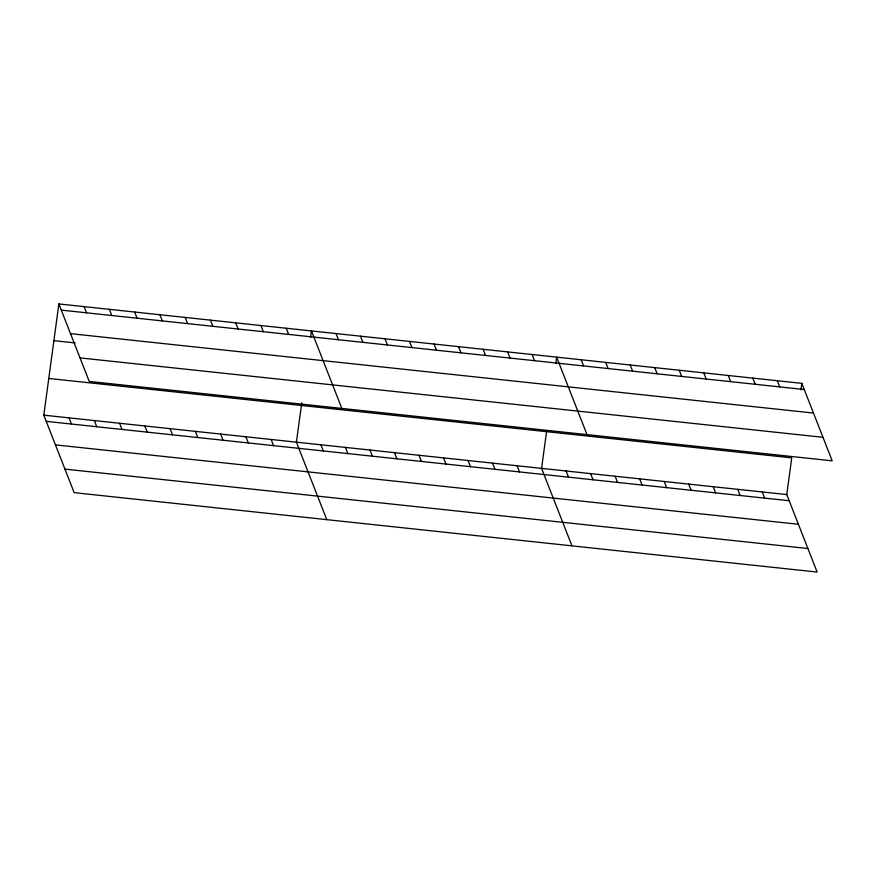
<?xml version="1.0" encoding="UTF-8"?>
<svg xmlns="http://www.w3.org/2000/svg" width="876" height="876" viewBox="0 0 876 876"><rect width="100%" height="100%" fill="white"/><g stroke="black" fill="none" stroke-linecap="round" stroke-linejoin="round"><path stroke-width="1.31" d="M48.771 378.465L791.74 457.874L786.768 494.579L817.133 572.061L74.164 492.651L43.8 415.169L58.867 303.939L801.836 383.349L832.2 460.831L89.232 381.421L58.867 303.939M301.749 402.763L296.406 442.172L326.77 519.643M310.586 337.501L311.473 330.942L341.837 408.424M546.558 431.671L541.587 468.375L571.951 545.857M555.767 363.704L556.654 357.145L587.019 434.627M800.949 389.908L801.836 383.349M61.287 310.115L804.256 389.524M70.507 333.647L813.476 413.056M53.896 340.644L75.172 342.921M80.012 357.89L822.98 437.299M43.8 415.169L786.768 494.579M46.22 421.345L789.188 500.743M55.44 444.877L798.408 524.275M64.944 469.12L807.913 548.529M777.319 380.731L779.739 386.896M752.802 378.114L755.221 384.279M728.284 375.486L730.704 381.662M762.251 491.962L764.671 498.126M703.767 372.869L706.187 379.034M737.734 489.334L740.154 495.509M679.25 370.252L681.659 376.417M713.217 486.717L715.637 492.881M654.733 367.624L657.142 373.8M688.7 484.1L691.12 490.264M630.205 365.007L632.625 371.172M664.183 481.482L666.592 487.647M605.688 362.39L608.108 368.555M639.666 478.854L642.075 485.03M581.171 359.762L583.591 365.938M615.138 476.237L617.558 482.402M590.621 473.62L593.041 479.785M532.137 354.528L534.557 360.693M566.104 470.992L568.524 477.168M507.62 351.9L510.04 358.076M483.103 349.283L485.523 355.448M517.07 465.758L519.49 471.923M458.586 346.666L461.006 352.831M492.553 463.13L494.973 469.306M434.069 344.038L436.489 350.214M468.036 460.513L470.456 466.678M409.552 341.421L411.961 347.586M443.519 457.896L445.939 464.061M385.035 338.804L387.444 344.969M419.002 455.268L421.422 461.444M360.518 336.187L362.927 342.352M394.485 452.651L396.894 458.816M335.99 333.559L338.41 339.735M369.968 450.034L372.377 456.199M345.451 447.406L347.86 453.582M286.211 328.237L288.631 334.413M320.923 444.789L323.343 450.954M260.949 325.543L263.369 331.708M235.699 322.839L238.108 329.015M271.144 439.467L273.564 445.643M210.437 320.145L212.846 326.31M245.882 436.774L248.302 442.938M185.175 317.44L187.584 323.605M220.632 434.069L223.041 440.234M159.914 314.747L162.334 320.912M195.37 431.375L197.779 437.54M134.652 312.042L137.072 318.207M170.108 428.671L172.517 434.835M109.391 309.337L111.81 315.513M144.847 425.966L147.267 432.142M84.129 306.644L86.549 312.809M119.585 423.272L122.005 429.437M94.323 420.568L96.743 426.743M69.062 417.874L71.482 424.039"/></g></svg>
